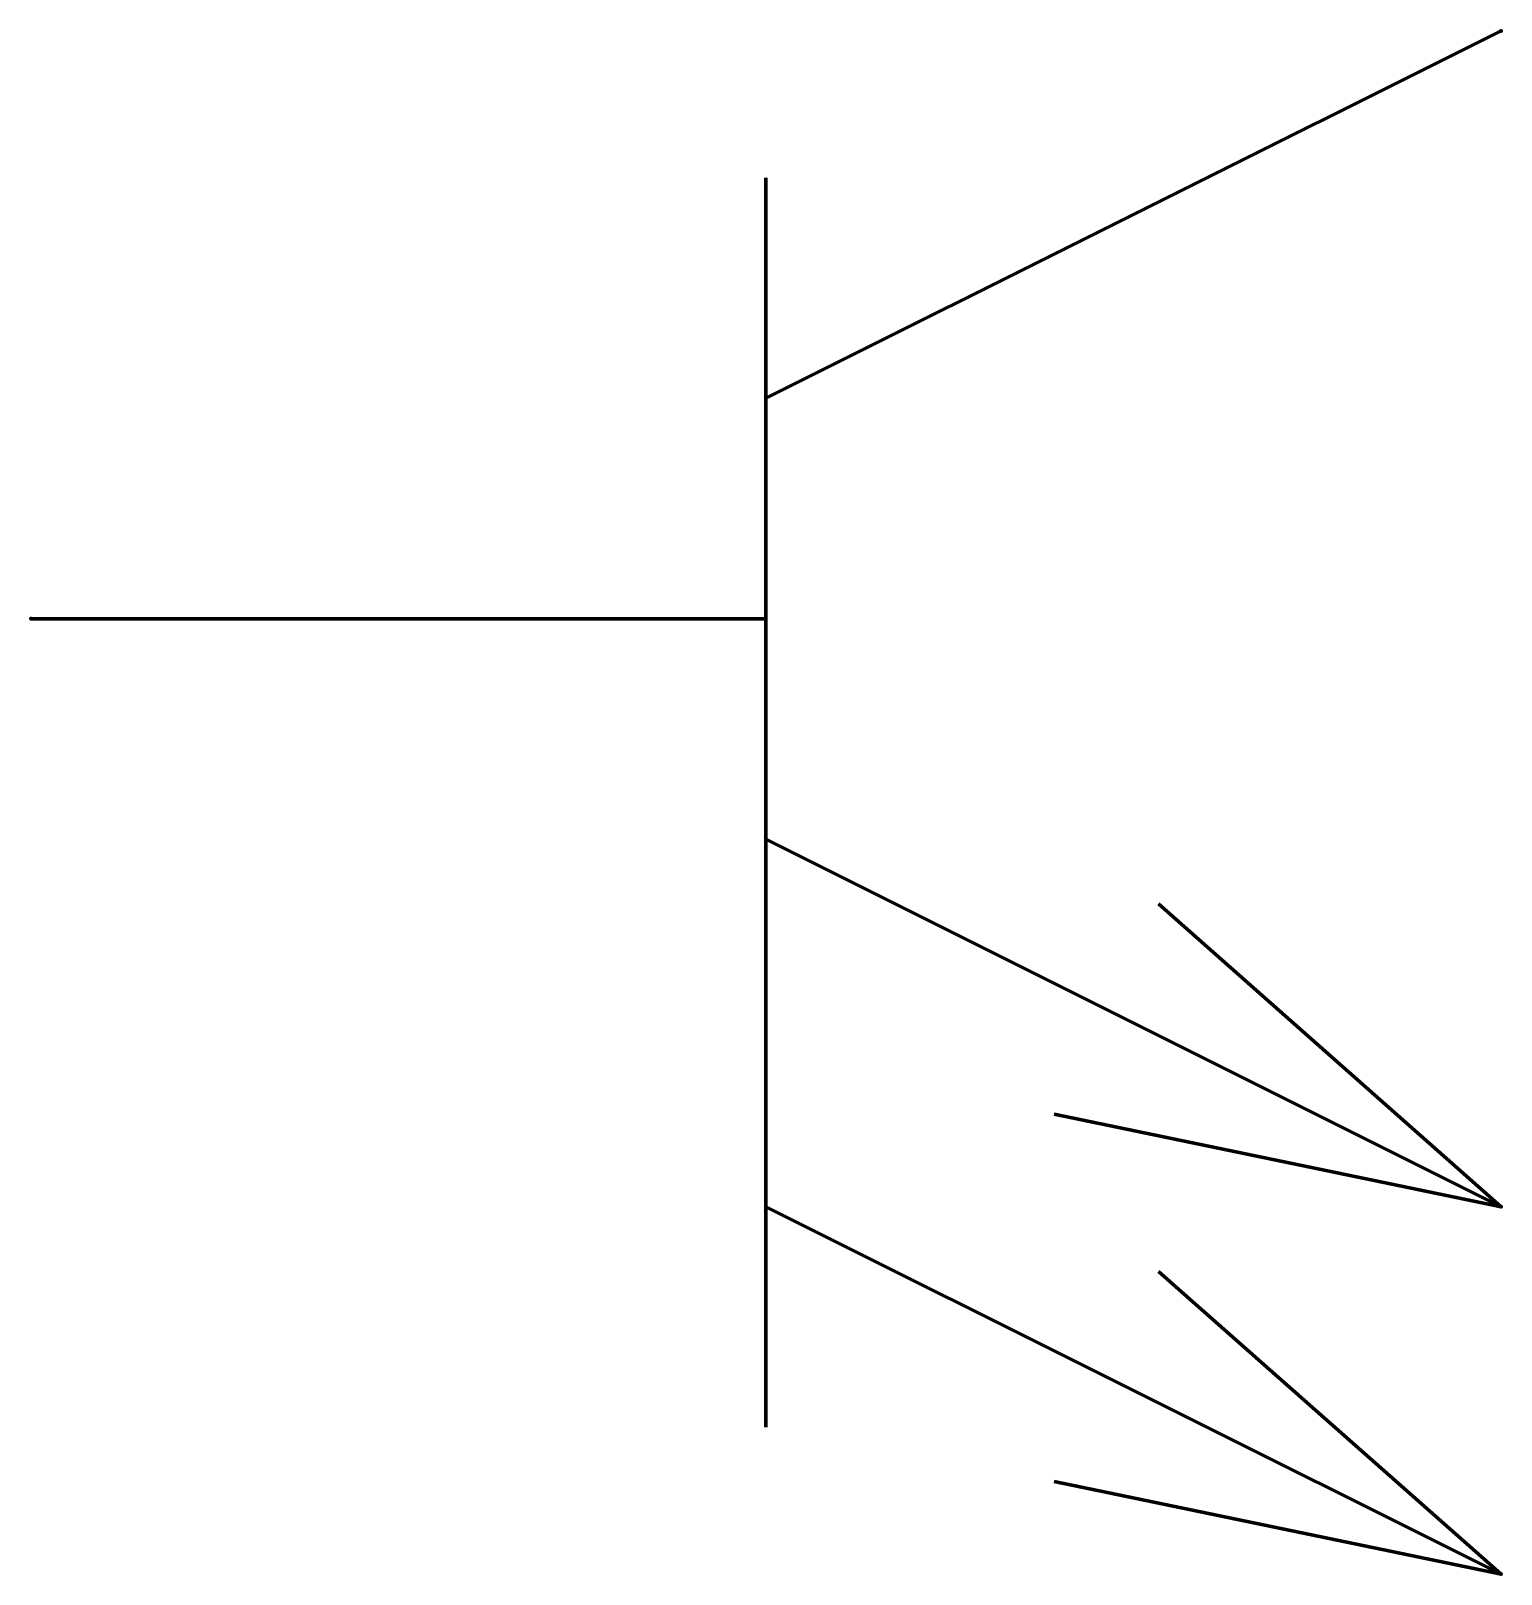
# Model space of a CAD drawing. Header units: millimetres. Extents: x 0 to 10, y -6.5 to 4.
import ezdxf

# ---------------------------------------------------------------- set-up
doc = ezdxf.new("R2010")
doc.units = ezdxf.units.MM
doc.layers.get('0').update_dxf_attribs({"linetype": 'CONTINUOUS', "lineweight": 0})

msp = doc.modelspace()

# ---------------------------------------------------------------- linework, layer by layer
at = {"color": 7, "linetype": 'CONTINUOUS', "lineweight": 70}
for p, q in [((10, 4), (5, 1.5)), ((5, 3), (5, -5.5)), ((5, 0), (0, 0)), ((5, -1.5), (10, -4)), ((7.67, -1.94), (10, -4)), ((10, -4), (6.96, -3.37)), ((5, -4), (10, -6.5)), ((7.67, -4.44), (10, -6.5)), ((10, -6.5), (6.96, -5.87))]:
    msp.add_line(p, q, dxfattribs=at)
for p in [(10, 4), (0, 0), (10, -4), (10, -6.5)]:
    msp.add_point(p, dxfattribs=at)

doc.saveas('drawing.dxf')
